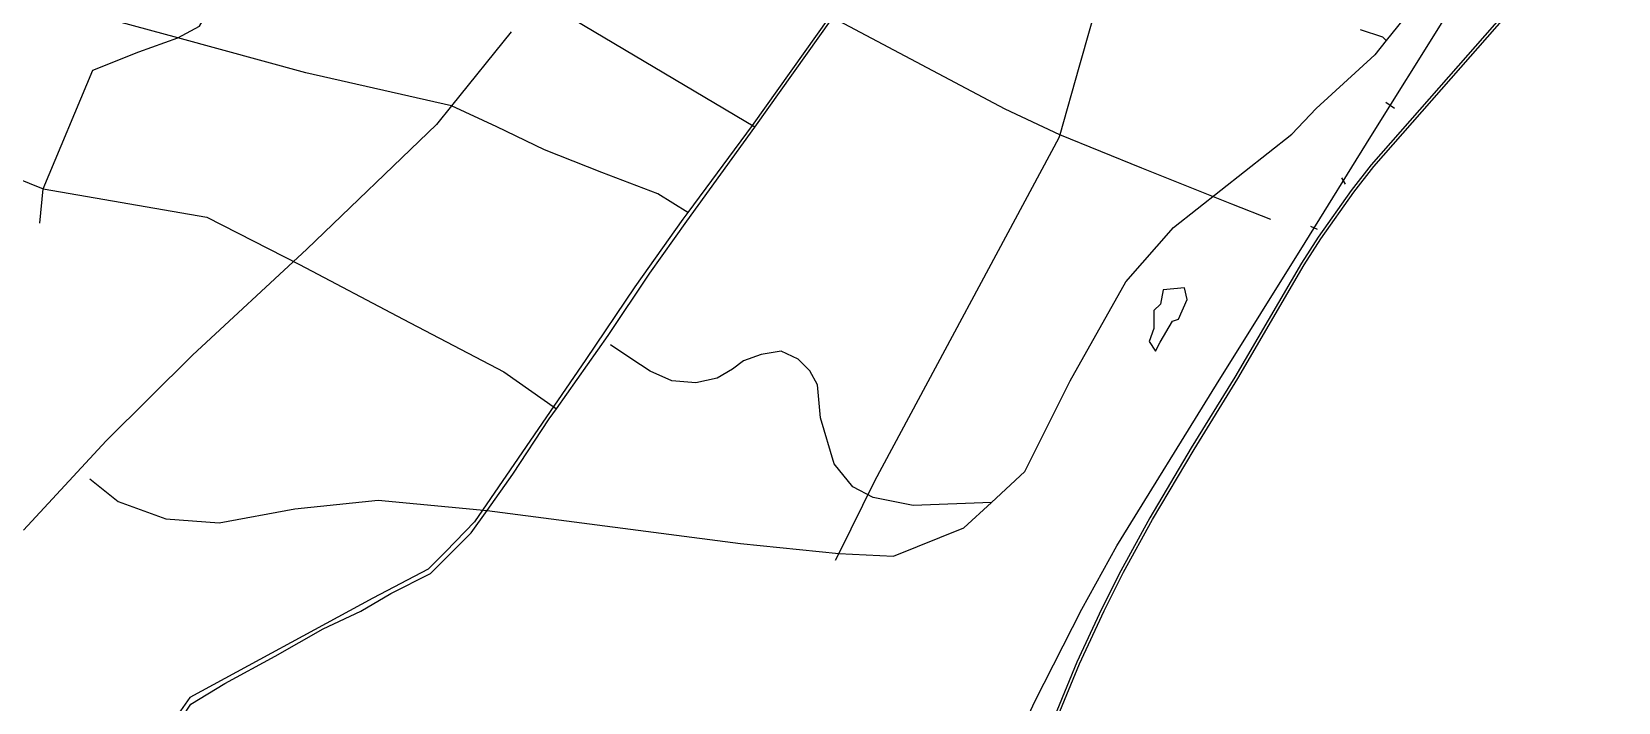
# Model space of a CAD drawing. Header units: millimetres. Extents: x 170 to 95391, y -643 to 69125.
# Drawn here: x 55021 to 61526, y 45390 to 48141 of the extents above; entities that cross this region are included whole.
import ezdxf

# ---------------------------------------------------------------- set-up
doc = ezdxf.new("R2010")
doc.units = ezdxf.units.MM
for name, color, linetype in [('railways', 4, 'Continuous'), ('roads_1', 1, 'Continuous'), ('roads_2', 2, 'Continuous'), ('roads_3', 3, 'Continuous'), ('water', 7, 'Continuous')]:
    doc.layers.add(name, color=color, linetype=linetype)

msp = doc.modelspace()

# ---------------------------------------------------------------- linework, layer by layer
at = {"layer": 'railways'}
for points in [[(60242.55, 47276.95), (60512.2, 47710.9), (60810.24, 48189.65), (61118.57, 48684.47)], [(59133.4, 45393.77), (59326.03, 45772.81), (59470.36, 46032.53), (59878.89, 46694.15), (60242.55, 47276.95)], [(58986.87, 45076.29), (59133.4, 45393.77)]]:
    msp.add_lwpolyline(points, dxfattribs=at)
at = {"layer": 'roads_1'}
for points in [[(61586.63, 48861.11), (61485.14, 48715.98), (61335.54, 48532.29), (60512.42, 47594.26), (60430.33, 47489.56), (60295, 47298.47), (60227.25, 47191.78), (59954.31, 46724.61), (59775.17, 46434.1), (59605.62, 46147.17), (59486.04, 45930.04), (59406.7, 45771.8), (59306.25, 45554.53), (59182.81, 45256.19)], [(59194.1, 45249.79), (59317.54, 45548.13), (59417.98, 45765.4), (59497.33, 45923.64), (59616.9, 46140.77), (59786.45, 46427.7), (59965.59, 46718.21), (60238.53, 47185.38), (60306.28, 47292.07), (60441.61, 47483.16), (60523.7, 47587.86), (61346.82, 48525.89), (61496.42, 48709.58), (61597.91, 48854.71)]]:
    msp.add_lwpolyline(points, dxfattribs=at)
at = {"layer": 'roads_2'}
for points in [[(55054.17, 47355.38), (55067.58, 47496.24), (55270.49, 47982.91), (55459.94, 48059.08), (55619.59, 48115.21), (55709.15, 48163.38), (55771.59, 48273.2), (55830.28, 48430.05), (55832.9, 48505.61), (55805.92, 48734.59), (55897.74, 48895.11), (56188.8, 49409.79), (56282.51, 49584.74), (56363.73, 49737.3), (56391.25, 49847.38), (56412.88, 49992.23), (56476.95, 50279.78), (56553.38, 50559.44), (56608.13, 50783.64), (56709.49, 50955.69), (56833.15, 51068.46), (56864.57, 51079.34), (56974.5, 51117.41), (57100.3, 51157.39)], [(57710.67, 47399.39), (57588.22, 47475.62), (57358.83, 47563.22), (57123.37, 47657.01), (56927.78, 47750.51), (56742.47, 47837.5), (56145.23, 47972.48), (55619.59, 48115.21), (54310.49, 48470.81), (49817.01, 50198.14), (49275.64, 50259.81), (48407.53, 50338.59)], [(61647.98, 50286.49), (61545.94, 49824.63), (61523.3, 49781.07), (61457.77, 49684.01), (61376.8, 49584.5), (61152.13, 49308.37), (61147.07, 49299.97), (61077.49, 49184.61), (60970.02, 48905.71), (60892.32, 48702.73), (60835.2, 48553.56), (60737.89, 48331.8), (60644.22, 48191.23), (60574.64, 48105.11), (60527.34, 48046.59), (60287.98, 47826.57)], [(56987.04, 48140.98), (56742.47, 47837.5), (56680.32, 47760.41), (56148.78, 47248.39), (55679.39, 46814.39), (55325.59, 46462.77), (54987.07, 46095.94)], [(55259.14, 46306.8), (55375.46, 46213.96), (55569.98, 46142.99), (55789.57, 46127.01), (56100.05, 46183.88), (56441.17, 46220.09), (56888.02, 46177.41), (57926.41, 46041.35), (58329.56, 46001.09), (58554.34, 45989.68), (58842.66, 46106.05), (58955.47, 46210.25), (59092.81, 46337.12), (59278.29, 46709.63), (59507.11, 47114.5), (59701.73, 47337.8), (60186.98, 47720.36), (60287.98, 47826.57)]]:
    msp.add_lwpolyline(points, dxfattribs=at)
at = {"layer": 'roads_3'}
for points in [[(59147.15, 50327.59), (59042.02, 49966.89), (58843.66, 49286.45), (58577.49, 48771.31), (58291.19, 48202.31), (57974.78, 47756.17), (57710.67, 47399.39), (57690.44, 47372.05)], [(57707, 47364.3), (57985.18, 47748.8), (58302.17, 48195.77), (58588.86, 48765.57), (58642.33, 48869.05), (58729.66, 49038.07), (58855.57, 49281.74), (58925.57, 49521.9), (58941.5, 49577.16), (59008.18, 49808.42), (59089.54, 50084.48), (59159.09, 50325.11)], [(59943.47, 50192.83), (59935.02, 50159.18), (59876.54, 49951.8), (59828.16, 49790.81), (59823.96, 49778.07), (59772.72, 49577.26), (59701.06, 49332.19), (59659.8, 49191.1), (59534.6, 48762.94), (59452.06, 48480.7), (59314.72, 47994.35), (59235.96, 47718.66), (59232.39, 47706.15), (58476.15, 46297.82), (58329.56, 46001.09), (58315.45, 45972.53)], [(60101.15, 47370.21), (59941.94, 47434.26), (59572.61, 47581.22), (59235.96, 47718.66), (59012.4, 47822.99), (58328.57, 48185.01), (58302.17, 48195.77), (58231.48, 48224.58), (57218.57, 48520.27), (56481.56, 48738.97), (56315.19, 48788.34), (55897.74, 48895.11)], [(57985.18, 47748.8), (57077.5, 48289.17)], [(60467.63, 48149.89), (60559.2, 48119.63), (60574.64, 48105.11)], [(60608.66, 47826.27), (60572.42, 47850.02)], [(54370.69, 47778.65), (55067.58, 47496.24), (55738.04, 47380.75), (56118.42, 47185.8)], [(60391.03, 47541.34), (60405.73, 47515.69)], [(57690.44, 47372.05), (57494.16, 47094.67), (57292.75, 46795.87), (56836.02, 46131.24), (56718.05, 46009.54), (56645.63, 45936.54), (56418.86, 45817.71), (55668.3, 45410.72), (55583.16, 45286.73), (55418.21, 44932.47), (55401.03, 44834.51), (55392.07, 44738.54), (55391.69, 44689.5)], [(55418.98, 44652.32), (55414.36, 44795.72), (55430.56, 44909.11), (55514.82, 45092.53), (55605.22, 45278.98), (55673.5, 45382.76), (55812.21, 45467.6), (56018.61, 45579.53), (56215.81, 45691.52), (56369.75, 45763.98), (56493.01, 45836.66), (56656.22, 45918.25), (56823.15, 46085.71), (56888.02, 46177.41), (56993.68, 46326.75), (57142.64, 46552.62), (57171.77, 46593.79), (57384.47, 46894.36), (57555.11, 47150.74), (57707, 47364.3)], [(60264.13, 47342.96), (60291.47, 47330.62)], [(56118.42, 47185.8), (56543.76, 46961.92), (56956.87, 46746.3), (57171.77, 46593.79)], [(58955.47, 46210.25), (58634.79, 46197.06), (58470.78, 46230.97), (58386.91, 46274.5), (58311.65, 46369.05), (58255.56, 46557.42), (58242.19, 46692.36), (58211.82, 46749.79), (58162.9, 46797.15), (58093.34, 46830.35), (58011.12, 46816.67), (57939.06, 46790.64), (57893.63, 46756.26), (57831.77, 46719.95), (57743.33, 46700.17), (57644.84, 46709.09), (57556.85, 46748.56), (57477.17, 46800.23), (57393.41, 46856.03)]]:
    msp.add_lwpolyline(points, dxfattribs=at)
at = {"layer": 'water'}
msp.add_lwpolyline([(59748.02, 47089.85), (59659.68, 47082.32), (59648.98, 47023.16), (59622.11, 46996.8), (59621.57, 46923.25), (59602.7, 46870.27), (59629.1, 46831.26), (59647.85, 46867.9), (59697.75, 46953.34), (59722.45, 46961.33), (59757.95, 47042.79), (59748.02, 47089.85)], close=True, dxfattribs=at)

doc.saveas('drawing.dxf')
